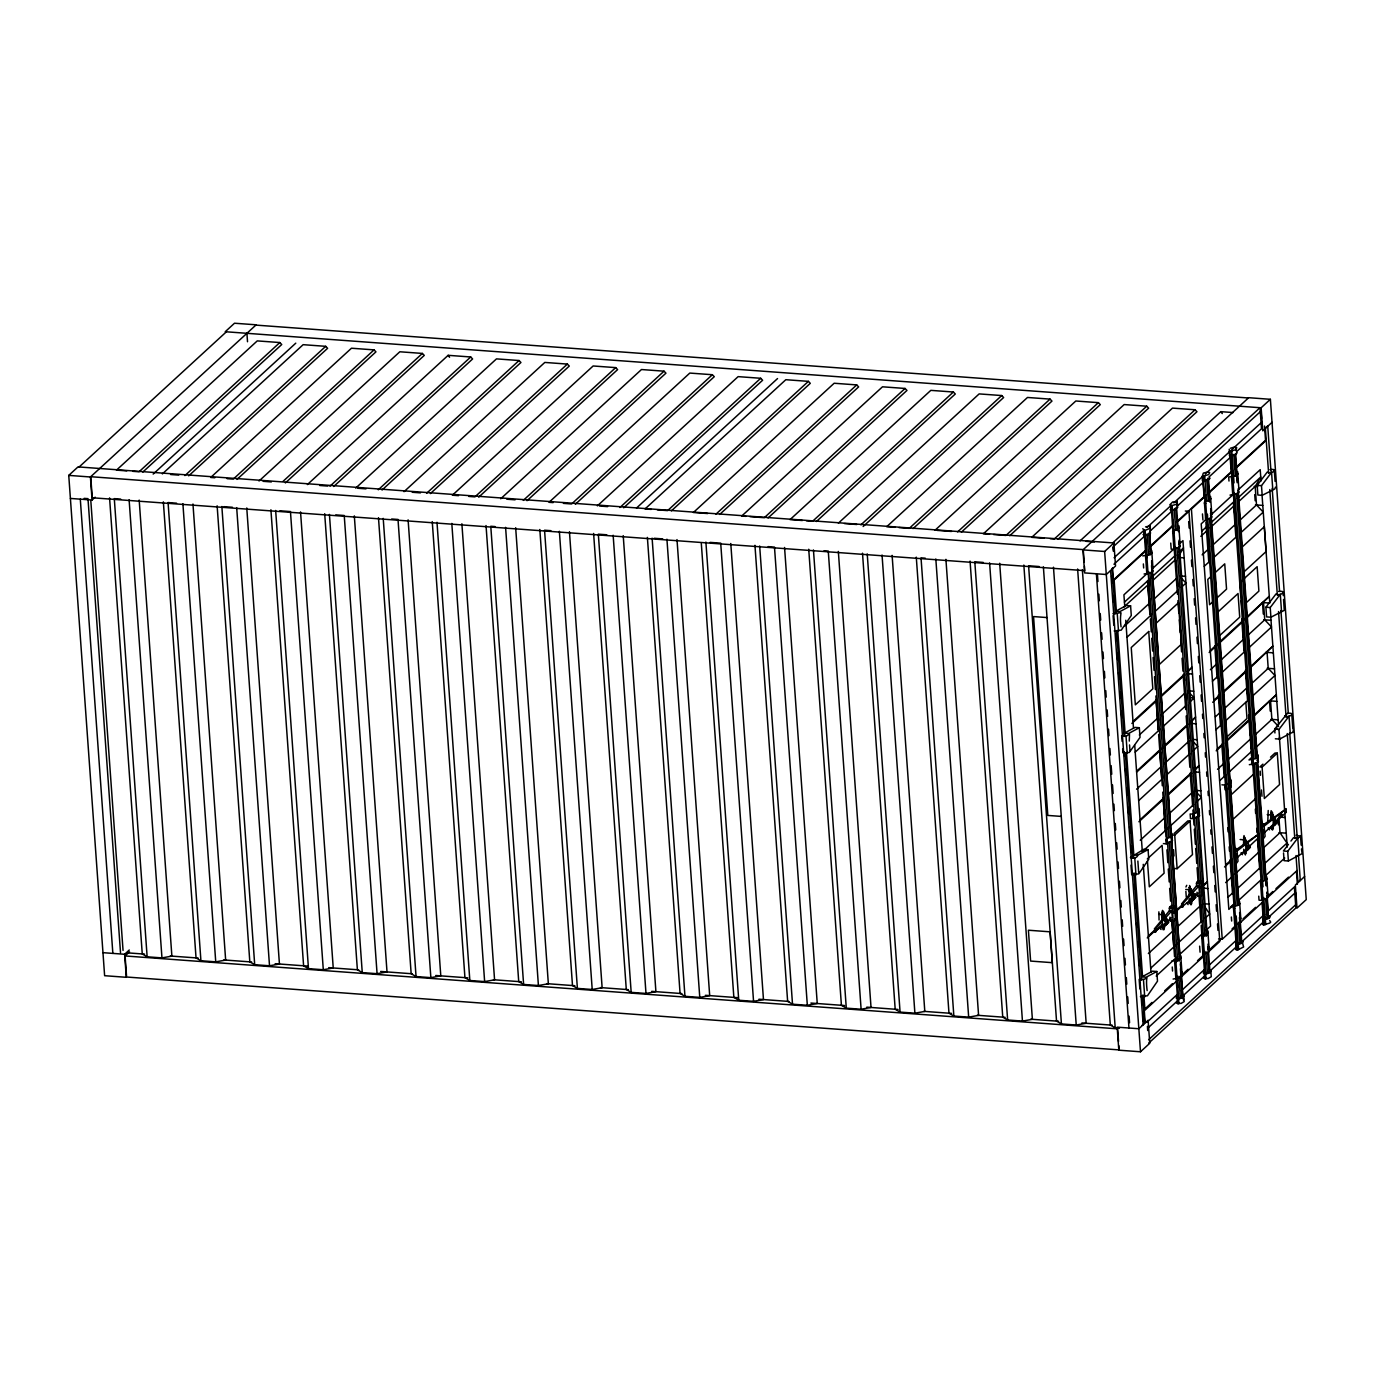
<?xml version="1.0" encoding="UTF-8"?>
<svg xmlns="http://www.w3.org/2000/svg" width="1375" height="1375" viewBox="0 0 1375 1375"><rect width="100%" height="100%" fill="white"/><g stroke="black" fill="none" stroke-linecap="round" stroke-linejoin="round"><path stroke-width="1.5" d="M1142.694 528.773L1144.997 530.441L1150.256 528.206L1150.05 525.972L1145.564 526.883M1237.122 452.564L1236.056 454.558L1229.748 456.311L1229.216 449.264M1145.633 557.597C1147.747 555.294 1145.014 559.367 1146.681 557.683M1146.612 556.72L1146.509 558.061M1146.698 572.292C1148.795 569.989 1146.062 574.062 1147.747 572.378M1151.477 553.506L1151.373 552.148L1151.253 553.489M1151.648 567.737C1153.831 565.572 1150.909 569.284 1152.697 567.823M1151.769 568.15L1152.628 566.861M1172.738 532.727C1174.834 530.423 1172.102 534.497 1173.786 532.812M1174.834 547.508C1174.095 545.016 1175.264 549.381 1173.786 547.422M1177.688 528.172C1179.802 525.869 1177.069 529.942 1178.736 528.258M1177.808 528.567L1178.667 527.295M1178.856 543.262L1179.716 541.991L1179.062 543.297M1159.056 920.012L1158.85 911.848M1166.945 840.417C1166.206 837.925 1167.392 842.308 1165.897 840.331M1164.917 925.598L1163.92 929.741L1162.992 929.638L1161.531 914.53L1162.528 910.387L1163.955 912.312L1164.367 918.002M1162.064 912.914C1164.178 910.611 1161.428 914.684 1163.112 913M1163.147 928.056C1165.261 925.753 1162.511 929.827 1164.195 928.159M1170.864 835.777C1172.927 833.336 1170.263 837.616 1171.913 835.862M1170.984 836.189L1171.637 834.883M1204.483 503.577C1206.597 501.273 1203.847 505.347 1205.531 503.663M1205.531 518.255C1207.645 516.416 1204.964 519.32 1206.408 518.736M1174.37 912.725C1173.631 910.233 1174.8 914.598 1173.322 912.622M1209.45 499.022C1211.633 496.856 1208.694 500.569 1210.498 499.108M1210.997 513.769L1211.478 512.841L1211.375 514.181M1174.989 962.913L1175.642 961.606L1174.783 962.878M1175.711 977.178C1177.825 974.875 1175.075 978.948 1176.759 977.264M1180.162 957.962L1180.592 957.052L1180.489 958.392M1181.228 972.658L1181.658 971.747L1180.678 972.623M1194.05 815.547C1193.311 813.055 1194.48 817.42 1193.002 815.461M1189.031 895.348L1189.633 885.517L1191.334 891.223M1189.152 888.027C1191.266 885.741 1188.533 889.814 1190.2 888.13M1190.234 903.186L1191.283 903.289M1191.334 902.722L1190.355 903.598M1190.836 902.67L1191.111 903.65M1198.278 811.336L1198.931 810.03L1198.072 811.302M1232.619 478.792C1231.88 476.3 1233.066 480.666 1231.57 478.689M1200.409 887.752C1202.523 885.448 1199.791 889.522 1201.458 887.855M1233.684 493.488C1232.739 491.253 1233.839 495.498 1232.636 493.384M1236.658 474.547L1237.517 473.275L1236.864 474.564M1201.75 937.595C1203.864 935.309 1201.131 939.366 1202.798 937.698M1238.136 488.881L1238.686 488.383M1202.798 952.291C1204.912 949.988 1202.18 954.061 1203.847 952.394M1207.697 932.181C1206.202 933.109 1207.903 932.233 1207.766 933.144M1208.367 947.22L1207.886 948.148L1208.745 946.877M1224.747 786.311C1226.861 784.008 1224.128 788.081 1225.795 786.397M1230.023 782.186L1230.694 780.88L1229.817 782.152M1236.641 855.542C1235.902 853.05 1237.088 857.433 1235.592 855.456M1233.512 908.445C1235.575 906.022 1232.911 910.302 1234.561 908.548M1234.561 923.141C1236.675 920.837 1233.925 924.911 1235.609 923.244M1235.42 923.622L1235.541 922.281M1243.43 845.419L1244.014 835.588L1245.716 841.294M1239.013 903.942L1239.442 903.031L1238.462 903.891M1244.581 838.2C1243.842 835.708 1245.028 840.073 1243.533 838.097M1244.633 853.256C1246.695 850.816 1244.031 855.095 1245.681 853.359M1245.131 853.308L1244.856 852.328M1239.631 918.998C1241.831 916.369 1238.72 920.116 1240.559 918.689M1252.883 761.527C1252.144 759.034 1253.33 763.4 1251.852 761.423M1257.352 756.92L1257.781 756.009L1257.472 757.316M1263.745 830.672C1263.006 828.18 1264.175 832.545 1262.697 830.586M1260.6 883.575C1262.714 881.272 1259.964 885.345 1261.648 883.678M1267.767 822.233L1268.214 810.494M1261.648 898.27C1263.763 895.967 1261.03 900.041 1262.697 898.373M1270.517 820.548L1271.102 810.717L1272.528 812.625L1272.941 818.314M1270.638 813.227C1272.7 810.786 1270.036 815.066 1271.686 813.33M1271.497 813.691L1271.411 812.333M1266.066 879.072L1266.53 878.161L1266.427 879.484M1271.72 828.386C1273.834 826.083 1271.084 830.156 1272.769 828.472M1267.045 892.805L1267.664 893.819M1177.859 507.169L1174.577 509.988L1170.125 509.661M1235.695 942.717L1236.245 949.764L1237.878 949.884L1243.602 946.963L1242.347 942.184M1169.438 910.68L1171.809 910.852L1172.273 917.28L1154.759 931.923L1154.536 928.709L1169.438 910.68L1169.541 907.311L1171.414 905.592L1174.491 905.816L1175.47 919.583L1173.631 921.284L1170.555 921.061L1169.902 917.108M1176.02 961.366L1172.342 908.652L1174.491 905.816M1196.525 885.792L1198.914 885.981L1199.361 892.409L1181.847 907.053L1181.623 903.839L1196.525 885.792L1196.628 882.441L1198.519 880.705L1201.578 880.945L1202.575 894.712L1200.719 896.414L1197.642 896.191L1196.989 892.22M1207.989 944.092L1209.983 971.867L1205.72 972.83L1199.43 883.781L1201.578 880.945M1233.616 492.525L1232.67 492.834L1233.719 492.938M1164.127 927.197L1164.023 928.538M1185.938 886.978L1186.728 885.311M1252.814 760.564L1251.886 760.873L1252.934 760.977M1245.406 852.363L1245.492 853.72M1234.286 907.569L1234.372 908.927M1240.491 917.727L1239.562 918.036L1240.611 918.139M1266.53 878.161L1265.602 878.47L1266.65 878.556M1178.839 555.827L1183.462 547.955L1178.805 552.234M1238.102 502.133L1255.186 486.458L1260.737 477.005L1237.448 498.403M1209.553 501.669L1207.869 478.156L1208.092 479.325L1204.964 479.995L1206.494 501.359M1239.614 912.536L1241.763 942.459L1238.205 943.766L1236.503 942.373M1262.095 903.169L1263.161 918.122L1268.42 918.208L1267.028 891.928M1275.502 487.128L1274.797 488.967L1262.181 495.327L1257.867 495.017L1257.18 485.341L1267.252 472.072C1271.325 474.873 1279.523 468.325 1269.95 469.58M1262.181 495.327L1261.494 485.667L1271.566 472.398L1272.786 489.62M1122.653 749.014L1122.928 752.83L1129.253 752.52L1140.03 737.395L1139.325 727.719L1135.011 727.409L1126.177 732.17M1283.545 599.448L1284.267 610.362L1270.913 617.22L1266.598 616.894L1265.911 607.234L1275.983 593.966C1280.056 596.75 1288.272 590.202 1278.698 591.473M1270.913 617.22L1270.225 607.544L1280.297 594.275L1281.534 611.497M1130.989 865.15L1131.677 874.723L1138.723 873.898L1148.761 859.289L1148.073 849.612L1143.759 849.286L1130.439 857.502C1134.513 860.286 1142.711 853.738 1133.138 855.009M1274.934 732.978L1274.642 729.111L1287.43 713.35C1297.003 712.095 1288.805 718.644 1284.714 715.842M1279.661 739.097L1278.956 729.438L1289.028 716.169L1290.266 733.391L1279.661 739.097L1275.347 738.787M1288.427 844.37L1283.391 851.005L1287.705 851.314L1297.777 838.045L1300.888 836.378L1296.161 835.244M1290.936 841.053L1293.462 837.736L1297.777 838.045L1298.997 855.267L1288.392 860.991L1284.078 860.681L1283.528 852.93M1176.587 501.703L1172.652 501.995L1169.781 504.848L1172.102 505.553L1176.141 504.367L1177.344 503.336L1176.587 501.703L1176.828 504.917M1202.317 476.369L1203.314 473.103L1208.092 471.883L1209.691 472.622L1208.625 474.616L1202.317 476.369L1202.661 481.181L1208.969 479.428L1210.017 478.38L1208.986 476.816M1202.661 481.181L1202.987 477.366M1229.748 456.311L1229.388 455.039M1182.019 994.417L1184.013 995.809L1182.638 997.803L1178.581 999.006L1176.278 998.302M1176.622 1003.114L1181.056 1003.441L1184.184 1001.584L1183.652 994.538M1209.106 969.547L1211.1 970.939L1209.725 972.933L1205.686 974.136L1203.366 973.431M1236.245 949.764L1236.452 944.333M1269.675 920.511L1270.706 922.092L1269.641 923.123L1263.333 924.894L1262.628 918.809M1263.333 924.894L1263.556 919.463M1155.825 932.009L1155.602 928.795L1171.809 910.852M1182.912 907.122L1182.689 903.908L1198.914 885.981M1187.673 671.997L1192.022 667.305L1187.347 671.584M1246.42 618.286L1269.297 596.355L1219.591 641.987M1191.248 721.772L1195.58 717.08L1190.922 721.359M1249.995 668.078L1272.855 646.13L1251.112 666.102M1194.72 770.292L1199.052 765.6L1194.394 769.88M1253.467 716.581L1276.344 694.65L1253.037 716.031M1204.5 884.881L1207.388 881.753L1202.73 886.033M1281.775 813.931L1278.888 817.059L1280.005 832.7L1286.983 843.064L1263.677 864.445M1176.278 997.339L1177.327 996.308M1203.383 972.469L1204.431 971.42M1154.759 931.923L1162.322 924.516M1189.427 899.645L1195.477 893.716M1237.62 848.702L1258.984 833.869L1259.208 837.083L1237.07 857.777L1236.778 853.497M1264.175 832.906L1286.312 812.212L1286.072 808.998L1263.023 825.069M129.267 950.005L124.644 954.267L126.294 977.298L104.62 975.7L68.75 475.389L78.014 466.898L1113.888 542.97L1115.537 566.002L1106.291 574.509L1084.617 572.911L1082.967 549.88L1248.706 397.702L1270.38 399.3L1306.25 899.611L1296.986 908.102L1295.336 885.07L1304.6 876.562M79.131 466.984L226.377 331.805M68.75 475.389L90.423 476.987L256.18 324.809L234.506 323.228L225.242 331.719L1261.133 407.791L1270.38 399.3M70.4 498.438L92.073 500.019L95.167 497.2M142.828 472.055L281.737 344.523L279.83 342.547L139.064 471.78L132.911 471.333M153.175 474.083L295.78 343.166M162.37 473.911L303.136 344.678L325.703 346.328L327.611 348.305L188.702 475.836M184.938 475.578L325.703 346.328M237.033 479.394L375.942 351.863L374.052 349.886L233.269 479.119L227.116 478.672M259.033 481.009L399.816 351.777L422.383 353.427L424.273 355.403L285.381 482.934M283.198 481.216L422.383 353.427M307.381 484.567L448.147 355.317L470.714 356.984L472.605 358.961L333.712 486.492M329.948 486.217L470.714 356.984M355.713 488.108L496.478 358.875L519.045 360.525L520.936 362.502L382.044 490.033M378.28 489.775L519.045 360.525M404.044 491.666L544.809 362.433L567.377 364.083L569.284 366.059L430.375 493.591M426.611 493.316L567.377 364.083M478.706 497.131L617.616 369.6L615.708 367.623L474.942 496.873L468.789 496.427M500.706 498.764L641.472 369.531L664.039 371.181L665.947 373.158L527.038 500.689M523.273 500.414L664.039 371.181M575.369 504.23L714.278 376.698L712.37 374.722L571.605 503.972L563.406 503.37M597.369 505.863L738.134 376.63L760.702 378.28L762.609 380.256L623.7 507.788M1118.82 1045.688L1119.13 1049.898L126.603 977.023L125.091 955.952L129.559 951.844M619.936 507.512L760.702 378.28M636.522 508.028L777.545 378.555M671.395 510.864L810.288 383.333L808.397 381.356L667.631 510.606L657.37 509.85M715.962 514.147L856.728 384.914L858.636 386.891L719.727 514.422M768.058 517.962L906.967 390.431L905.059 388.455L764.294 517.705L749.925 516.639M816.389 521.52L955.298 393.989L953.391 392.013L812.625 521.245L806.472 520.798M838.389 523.136L979.155 393.903L1001.722 395.553L1003.63 397.53L863.139 526.522M860.956 524.803L1001.722 395.553M913.052 528.619L1051.961 401.088L1050.053 399.111L909.287 528.344L899.027 527.605M935.052 530.234L1075.817 401.002L1098.402 402.652L1100.292 404.628L961.383 532.159M957.619 531.902L1098.402 402.652M1009.731 535.717L1148.623 408.186L1146.733 406.209L1005.967 535.442L993.644 534.548M1058.062 539.258L1196.955 411.727L1195.064 409.767L1054.298 539L1050.191 538.691M1080.062 540.891L1220.828 411.658L1233.134 412.552M1112.77 542.884L1259.998 407.705L1261.511 428.777L1236.297 451.928M1082.967 549.88L1104.641 551.478L1113.888 542.97M1114.094 557.734L1143.948 530.32M1147.094 527.433L1170.675 505.794M1173.82 502.906L1202.111 476.936M1205.239 474.048L1261.82 422.108M1113.956 564.231L1145.323 535.442M1150.033 531.128L1172.222 510.744M1176.931 506.43L1203.555 481.989M1209.622 476.403L1231.742 456.088M1267.956 425.666L1265.361 428.037L1268.592 473.034M1272.047 422.331L1262.783 430.822L1261.133 407.791M1146.355 549.708L1113.423 579.941L1112.547 567.72M1149.483 546.82L1173.013 525.233M1176.158 522.345L1205.944 494.983M1209.089 492.113L1232.602 470.508M1235.747 467.637L1265.533 440.275L1264.519 426.009M1145.306 551.358L1114.128 579.992L1116.431 612.098M1149.981 547.061L1173.373 525.594M1178.048 521.297L1188.963 511.277L1219.797 941.462L1207.336 952.927M1205.428 496.152L1191.403 509.042L1222.237 939.228L1218.577 938.97M1208.556 493.298L1231.948 471.814M1235.059 468.961L1266.237 440.327M1142.78 555.913L1148.95 554.692A6.359 2.166 -4.1 0 0 1151.7 552.166L1150.514 551.564L1151.7 550.481L1152.989 568.562L1151.82 569.645L1152.989 570.247A6.359 2.166 -4.1 0 1 1150.239 572.773L1144.086 573.994M1205.583 501.016L1204.397 502.098L1205.703 520.18L1209.072 518.753A6.359 2.166 -4.1 0 0 1211.822 516.227L1210.636 515.642L1211.822 514.559L1210.533 496.478L1209.347 497.561L1210.533 498.145A6.359 2.166 -4.1 0 1 1207.783 500.672L1205.583 501.016L1206.872 519.097M1228.992 481.044L1228.7 477.022L1234.87 475.802A6.359 2.166 -4.1 0 0 1237.62 473.275L1236.434 472.691L1237.62 471.608L1238.909 489.689L1237.741 490.772L1238.909 491.356A6.359 2.166 -4.1 0 1 1236.159 493.883L1230.006 495.103M1148.761 572L1123.925 594.808L1124.733 606.1M1151.872 569.147L1175.161 547.766M1179.819 543.486L1182.93 540.633L1210.567 926.131L1205.909 930.411M1205.858 519.578L1201.2 523.858L1228.838 909.373L1235.042 903.667M1210.516 515.298L1233.805 493.917M1238.462 489.637L1260.205 469.683L1261.03 480.975M1173.958 549.312L1177.327 547.886A6.359 2.166 -4.1 0 0 1180.077 545.359L1178.908 544.775L1180.077 543.692L1178.788 525.611L1177.602 526.694L1178.788 527.295A6.359 2.166 -4.1 0 1 1176.037 529.822L1172.669 531.231L1173.958 549.312L1171.173 549.106L1170.744 543.091M1124.441 602.147L1175.694 555.087M1201.716 531.197L1207.938 525.491M1211.048 522.637L1234.337 501.256M1123.547 607.303L1148.4 584.495M1153.058 580.216L1174.8 560.261M1200.822 536.353L1207.044 530.664M1210.155 527.811L1233.444 506.412M1124.87 625.797L1149.723 602.972M1154.381 598.709L1176.123 578.738M1202.145 554.847L1208.367 549.141M1211.478 546.287L1234.767 524.906M1239.425 520.627L1256.509 504.934L1255.186 486.458M1126.967 637.244L1151.803 614.436M1154.914 611.583L1178.203 590.184M1181.314 587.331L1185.972 583.052L1180.575 577.328M1204.242 566.294L1208.9 562.014M1213.558 557.734L1236.847 536.353M1241.505 532.073L1263.247 512.102L1256.509 504.934M1156.237 623.15L1178.392 602.817L1181.366 644.256L1159.211 664.589M1241.677 547.491L1264.33 526.694L1266.117 551.547L1243.464 572.344M1210.859 576.589L1207.783 579.425L1209.588 604.708L1212.681 601.872M1215.483 572.344L1224.73 563.853L1226.552 589.136L1215.758 599.036M1217.58 612.305L1238.033 593.536L1239.717 617.169L1219.281 635.938M1244.891 603.969L1258.898 591.113L1257.145 566.689L1240.027 582.416L1240.903 594.619M1133 721.48L1156.289 700.098M1160.947 695.819L1184.253 674.438M1210.275 650.53L1216.497 644.823M1131.883 723.456L1156.719 700.648M1161.377 696.369L1184.683 674.988M1209.158 652.506L1241.763 622.566M1139.325 734.972L1157.956 717.87M1161.067 715.017L1184.356 693.619M1210.395 669.728L1216.6 664.022M1219.711 661.169L1243 639.788M1247.658 635.508L1264.742 619.816L1263.505 602.611M1135.2 752.125L1160.036 729.317M1163.147 726.464L1186.453 705.083M1189.547 702.23L1194.205 697.95L1188.808 692.209M1212.475 681.175L1217.133 676.895M1221.791 672.616L1245.08 651.234M1249.755 646.955L1271.497 627L1264.742 619.816M1136.575 771.272L1161.411 748.464M1164.522 745.611L1187.811 724.212M1213.85 700.322L1218.508 696.042M1223.166 691.763L1246.455 670.381M1137.005 771.822L1160.294 750.423M1163.405 747.587L1186.694 726.189M1212.716 702.298L1218.938 696.592M1223.595 692.312L1246.884 670.931M1136.592 789.181L1161.428 766.373M1164.539 763.52L1189.392 740.712M1215.414 716.805L1220.072 712.525M1224.73 708.262L1248.036 686.864M1252.694 682.584L1268.214 668.336L1267.08 652.386M1138.672 800.628L1161.961 779.247M1166.619 774.967L1189.925 753.586M1193.036 750.733L1197.694 746.453L1192.297 740.712M1215.947 729.678L1222.169 723.989M1225.263 721.136L1248.569 699.737M1251.662 696.884L1274.969 675.503L1268.214 668.336M1226.552 737.292L1246.987 718.523L1245.836 702.333M1140.047 819.775L1163.336 798.394M1167.994 794.114L1191.3 772.733M1217.322 748.825L1223.544 743.119M1226.637 740.266L1249.944 718.884M1138.912 821.752L1163.766 798.944M1168.423 794.664L1191.73 773.266M1216.205 750.802L1222.409 745.095M1227.067 740.816L1248.809 720.861M1140.253 840.245L1165.089 817.438M1169.747 813.158L1193.053 791.777M1217.528 769.295L1223.733 763.589M1228.391 759.309L1250.133 739.355M1254.791 735.075L1271.875 719.4L1270.552 700.889M1193.586 804.65L1142.333 851.692L1134.719 745.422M1196.68 801.797L1201.355 797.517L1197.298 793.22M1219.608 780.742L1225.83 775.036M1228.923 772.2L1252.23 750.802M1255.323 747.948L1277.066 727.994M1252.058 757.127L1248.981 759.945L1255.152 758.725A6.359 2.166 -4.1 0 0 1257.902 756.198L1256.716 755.614L1257.902 754.531L1258.245 759.292L1257.059 760.375L1258.245 760.959A6.359 2.166 -4.1 0 1 1255.495 763.486L1249.325 764.706M1172.325 838.183L1171.981 833.405L1170.795 834.487L1171.981 835.089A6.359 2.166 -4.1 0 1 1169.231 837.616L1165.845 839.042L1166.189 843.803L1163.405 843.597M1192.95 814.155L1196.319 812.745A6.359 2.166 -4.1 0 0 1199.069 810.219L1197.883 809.617L1199.069 808.534L1199.413 813.295L1198.227 814.378L1199.413 814.98A6.359 2.166 -4.1 0 1 1196.662 817.506L1190.492 818.727L1190.166 813.966L1192.95 814.155L1193.294 818.916M1224.678 785.022L1228.047 783.595A6.359 2.166 -4.1 0 0 1230.814 781.069L1229.628 780.484L1230.814 779.402L1231.141 784.163L1229.972 785.245L1231.141 785.83A6.359 2.166 -4.1 0 1 1228.391 788.356L1225.022 789.783L1224.678 785.022L1221.894 784.816M1174.027 833.577L1187.862 820.875L1190.08 821.03L1192.486 854.58L1177.12 868.691L1174.886 868.519M1147.3 858.945L1162.116 845.35L1164.109 873.194L1149.311 886.806L1147.455 861.094M1172.497 834.986L1174.714 835.141L1190.08 821.03M1166.189 843.803L1169.558 842.377A6.359 2.166 -4.1 0 0 1172.325 839.85M1262.92 764.139L1259.878 766.941L1262.095 767.095L1277.289 753.156L1279.541 784.575L1264.347 798.514L1262.095 767.095M1270.5 757.178L1275.055 753.002L1277.289 753.156M1230.659 795.231L1254.137 773.678M1232.43 819.878L1255.908 798.308M1168.011 921.302L1168.131 922.831L1165.089 924.945L1166.756 923.484L1162.15 916.369L1163.559 913.395L1168.888 922.127L1162.906 926.905L1166.894 924.12M1191.472 891.584L1195.373 897.205L1192.177 900.075L1193.844 898.597L1189.237 891.481L1190.647 888.508L1195.992 897.256L1189.994 902.034L1193.981 899.233M1243.705 849.217L1245.406 854.923L1246.128 847L1243.516 839.988L1245.045 838.578L1250.373 847.309L1244.375 852.105L1248.38 849.303M1272.133 813.708L1274.745 820.6L1276.842 822.388L1273.662 825.258L1275.312 823.797L1270.723 816.681L1272.133 813.708L1277.461 822.439L1271.48 827.234L1275.467 824.433M1189.237 891.481L1190.647 888.508M1243.619 841.552L1245.045 838.578M1235.455 858.241L1235.867 864.136L1238.016 861.231L1236.761 848.633L1234.888 850.369L1235.162 854.305M1162.855 917.847L1164.384 916.455M1271.428 818.177L1272.941 816.767M1148.366 935.945L1156.134 928.812M1176.33 910.267L1182.534 904.578M1225.658 864.995L1231.862 859.289M1147.248 937.922L1155.017 930.789M1164.659 921.68L1166.584 919.806M1176.759 910.817L1182.964 905.128M1191.747 896.809L1193.672 894.936M1224.523 866.972L1230.745 861.266M1243.516 839.988L1246.541 846.416L1248.07 845.006M1270.603 815.117L1273.628 821.528L1275.158 820.136M1162.855 926.2L1166.619 923.536M1189.942 901.33L1193.706 898.666M1244.323 851.4L1249.6 848.014L1247.658 845.47M1271.428 826.53L1275.192 823.866M1163.422 925.891L1164.952 924.481M1190.527 901.003L1192.039 899.611M1244.908 851.073L1246.438 849.681M1271.995 826.203L1273.525 824.794M1162.906 926.905L1164.384 924.808M1189.994 902.034L1191.472 899.938M1244.375 852.105L1245.853 850.008M1248.087 848.736L1246.558 850.145L1248.225 848.667L1246.128 846.88M1271.48 827.234L1272.958 825.12M1262.972 839.266L1265.103 836.361L1263.848 823.762L1261.975 825.481L1262.68 835.33M1148.366 953.562L1173.219 930.737M1177.877 926.458L1201.166 905.077M1225.641 882.612L1231.862 876.906M1234.973 874.053L1258.263 852.672M1262.92 848.392L1280.005 832.7M1150.686 968.206L1201.939 921.147M1205.033 918.294L1209.691 914.014L1205.05 907.105M1227.961 897.256L1234.166 891.55M1237.277 888.697L1260.583 867.298M1233.719 904.148L1230.659 906.967L1236.812 905.747A6.359 2.166 -4.1 0 0 1239.562 903.22L1238.377 902.636L1239.562 901.553L1240.852 919.617L1239.683 920.7L1240.852 921.302A6.359 2.166 -4.1 0 1 1238.102 923.828L1234.733 925.255M1156.203 976.044L1176.398 957.498M1179.509 954.645L1202.798 933.264M1238.153 900.814L1261.442 879.433M1266.1 875.153L1284.731 858.034M1171.827 960.987L1177.98 959.767A6.359 2.166 -4.1 0 0 1180.73 957.241L1179.561 956.639L1180.73 955.556L1182.036 973.638M1261.82 900.367L1265.206 898.958A6.359 2.166 -4.1 0 0 1267.956 896.431L1266.77 895.83L1267.956 894.747L1266.65 876.666L1265.481 877.748L1266.65 878.35A6.359 2.166 -4.1 0 1 1263.9 880.877L1260.531 882.303L1261.82 900.367L1259.036 900.178L1258.744 896.156M1173.116 979.052L1179.269 977.831A6.359 2.166 -4.1 0 0 1182.019 975.305M1152.061 1002.392L1144.223 1009.594L1145.1 1021.814M1164.608 990.877L1172.445 983.675M1180.283 976.473L1188.12 969.272M1197.539 960.644L1203.812 954.886M1210.086 949.128L1221.069 939.039M1232.034 928.967L1235.18 926.08M1243.017 918.878L1255.564 907.362M1266.547 897.291L1272.82 891.533M1275.948 888.645L1288.495 877.13M1177.705 980.117L1144.962 1010.178L1143.88 995.191M1180.816 977.247L1204.208 955.78M1222.237 939.228L1236.28 926.355M1239.391 923.484L1262.783 902.017M1267.458 897.72L1297.089 870.513M1142.092 1025.355L1144.67 1022.983L1142.677 995.122M1300.509 879.897L1297.931 882.269L1296.006 855.542M1146.802 1022.416L1178.444 993.369M1181.314 990.739L1205.067 968.928M1209.536 964.82L1236.4 940.156M1240.903 936.031L1264.588 914.272M1267.561 911.556L1294.356 886.961L1295.869 908.016L1148.623 1043.195M1147.816 1028.105L1177.67 1000.691M1183.961 994.916L1204.397 976.164M1210.67 970.389L1237.397 945.863M1242.106 941.531L1264.106 921.336M1268.833 917.005L1295.542 892.478L1295.955 898.305M1148.641 1039.758L1296.384 904.131M1140.494 1051.772L1149.758 1043.281L1148.108 1020.25L1138.844 1028.741L1117.17 1027.159L1118.82 1050.191L1140.494 1051.772L1104.641 551.478M1277.427 819.002L1282.119 814.877M1229.405 451.498L1235.713 449.745L1236.778 447.752L1234.458 447.03L1230.402 448.233M1263.711 826.478L1286.072 808.998M1236.623 851.348L1258.984 833.869M1262.989 920.081L1269.297 918.311L1270.362 916.317L1268.781 915.578M1235.902 944.952L1242.209 943.198L1243.275 941.205L1240.955 940.483M1175.728 530.441L1174.198 509.077L1176.587 507.495L1178.409 531.609M1205.325 971.231L1204.569 972.434L1205.72 972.83M1178.237 996.102C1175.522 998.095 1181.916 998.267 1182.878 996.755L1180.438 962.552M1130.594 605.842L1119.989 611.548L1115.675 611.239L1126.28 605.516L1130.594 605.842L1131.281 615.502L1121.244 630.128L1114.197 630.953M1139.325 727.719L1128.72 733.442L1124.406 733.116M1137.452 855.319L1148.073 849.612M1156.805 971.489L1146.2 977.212L1141.886 976.886L1152.491 971.18L1156.805 971.489L1157.492 981.166L1147.455 995.775L1140.408 996.6M1232.103 476.266L1230.573 454.902L1235.18 454.455L1237.156 482.728M1263.608 917.486L1264.966 916.987M1112.959 613.731C1126.125 612.975 1118.477 608.197 1121.072 626.863M1122.103 741.348L1121.691 735.608C1130.061 739.458 1129.752 726.155 1129.27 741.091M1290.266 733.391L1292.998 732.239L1292.981 730.898M1298.997 855.267L1302.125 853.6L1301.438 848.959M1139.858 988.952L1139.17 979.378C1151.58 980.478 1144.653 970.527 1147.145 990.602M1273.938 825.842L1275.948 823.848L1273.628 821.528M1246.85 850.712L1248.844 848.719L1246.541 846.416M1192.452 900.642L1194.463 898.648L1189.134 889.917M1165.364 925.513L1167.375 923.519L1162.03 914.788M1143.037 534.531L1145.341 535.253L1149.397 534.05L1150.6 533.019L1149.844 531.386M1203.709 978.244L1208.161 978.553L1211.272 976.714L1210.739 969.667M109.57 497.905L142.261 953.941L147.142 956.811L161.958 957.894L171.875 956.123L139.184 500.087M163.35 501.858L196.041 957.894L200.922 960.747L215.737 961.847L225.655 960.077L192.964 504.023M217.13 505.811L249.82 961.847L254.702 964.7L269.517 965.783L279.434 964.03L246.761 507.977M270.909 509.747L303.6 965.8L308.481 968.653L323.297 969.736L333.231 967.966L300.541 511.93M324.689 513.7L357.38 969.753L362.261 972.606L377.077 973.689L387.011 971.919L354.32 515.883M378.469 517.653L411.159 973.689L416.058 976.559L430.856 977.642L440.791 975.872L408.1 519.836M432.248 521.606L464.939 977.642L469.838 980.495L484.636 981.595L494.57 979.825L461.88 523.772M486.028 525.559L518.719 981.595L523.617 984.448L538.416 985.531L548.35 983.778L515.659 527.725M539.825 529.495L572.498 985.548L577.397 988.402L592.212 989.484L602.13 987.714L569.439 531.678M593.605 533.448L626.295 989.502L631.177 992.355L645.992 993.438L655.909 991.667L623.219 535.631M647.384 537.402L680.075 993.438L684.956 996.308L699.772 997.391L709.689 995.62L676.998 539.584M701.319 543.486L733.855 997.391L738.736 1000.244L753.552 1001.344L763.469 999.573L730.778 543.52M754.944 545.308L787.634 1001.344L792.516 1004.197L807.331 1005.28L817.248 1003.509L784.558 547.473M808.723 549.244L841.414 1005.297L846.295 1008.15L861.111 1009.233L871.028 1007.462L838.337 551.427M862.503 553.197L895.194 1009.25L900.075 1012.103L914.891 1013.186L924.808 1011.416L892.117 555.38M916.283 557.15L948.973 1013.186L953.855 1016.039L968.67 1017.139L978.587 1015.369L945.914 559.333M970.062 561.103L1002.753 1017.139L1007.634 1019.992L1022.45 1021.092L1032.384 1019.322L999.694 563.269M1023.842 565.056L1056.533 1021.092L1061.431 1023.945L1076.23 1025.028L1086.164 1023.258L1053.473 567.222M255.87 325.102L1248.397 397.977M279.83 342.547L257.262 340.897L116.497 470.13L126.758 470.886M808.397 381.356L785.83 379.706L645.064 508.939L651.217 509.403M856.728 384.914L834.161 383.247L693.395 512.497L707.747 513.545M905.059 388.455L882.492 386.805L741.727 516.038L745.834 516.347M953.391 392.013L930.823 390.363L790.058 519.595L802.364 520.506M1050.053 399.111L1027.486 397.461L886.72 526.694L894.936 527.295M1146.733 406.209L1124.166 404.559L983.383 533.792L989.553 534.239M1195.064 409.767L1172.497 408.1L1031.731 537.35L1044.038 538.244M374.052 349.886L351.467 348.219L210.702 477.469L214.809 477.761M615.708 367.623L593.141 365.973L452.375 495.206L458.528 495.67M712.37 374.722L689.803 373.072L549.038 502.305L553.145 502.614M1236.589 473.584L1237.638 473.688M1231.622 478.139L1232.67 478.242M1257.18 485.341L1261.494 485.667M1254.137 486.372L1257.798 486.647M1209.484 498.455L1210.533 498.558M1255.461 504.866L1262.766 505.398M1204.534 503.009L1205.583 503.113M1185.319 511.019L1188.963 511.277M1210.55 513.15L1211.598 513.253M1210.498 513.7L1211.547 513.803M1205.583 517.705L1206.631 517.808M1177.739 527.605L1178.788 527.708M1172.772 532.159L1173.82 532.263M1178.788 542.3L1179.836 542.403M1173.838 546.855L1174.869 546.958M844.542 523.6L856.848 524.494M937.114 530.389L951.466 531.455M1086.216 541.337L1094.414 541.939M170.586 474.512L178.784 475.114M263.141 481.319L271.356 481.92M319.688 485.478L327.886 486.08M357.758 488.262L365.973 488.864M412.242 492.267L420.458 492.869M506.859 499.211L515.075 499.812M599.431 506.017L607.63 506.619M1150.652 552.492L1151.683 552.578M1150.6 553.042L1151.648 553.128M1178.684 557.459L1184.167 557.872M1145.684 557.047L1146.733 557.133M1151.7 567.188L1152.748 567.273M1146.733 571.742L1147.781 571.828M1180.008 575.953L1185.491 576.348M120.656 499.091L114.297 498.627L147.142 956.811M176.55 503.198L168.077 502.562L200.922 960.747M223.987 506.67L232.444 507.289M279.881 510.778L290.452 511.552L323.297 969.736M335.775 514.886L344.231 515.505L377.077 973.689M391.669 518.994L398.011 519.458L430.856 977.642M495 526.573L490.772 526.264L523.617 984.448M550.894 530.681L544.552 530.217L577.397 988.402M606.788 534.789L598.331 534.17L631.177 992.355M654.225 538.278L662.698 538.897M710.119 542.386L720.706 543.159L753.552 1001.344M768.144 546.631L774.486 547.112L807.331 1005.28M824.038 550.739L828.266 551.048L861.111 1009.233M925.255 558.181L921.027 557.872L953.855 1016.039M983.263 562.444L974.806 561.808L1007.634 1019.992M1039.156 566.534L1028.586 565.761L1061.431 1023.945M84.116 498.369L87.983 498.644L120.519 952.72M1265.911 607.234L1270.225 607.544M1263.694 619.747L1271.016 620.28M1046.994 617.564L1033.553 616.567L1047.802 815.427L1061.242 816.406M1266.031 652.317L1273.336 652.85M1267.183 668.25L1274.487 668.8M1187.02 673.613L1192.486 674.008M1188.241 690.834L1193.723 691.23M1276.825 701.353L1269.503 700.82L1270.242 711.098M1190.561 697.675L1194.205 697.95M1270.844 719.314L1278.148 719.847M1274.642 729.111L1278.956 729.438M1190.578 723.405L1196.061 723.8M1193.552 739.475L1197.212 739.75M1256.853 756.319L1257.902 756.422M1256.802 756.869L1257.85 756.972M1252.711 761.905L1252.075 760.495M1194.067 771.908L1199.533 772.303M1229.748 781.189L1230.797 781.292M1229.714 781.756L1230.763 781.842M1224.798 785.744L1225.847 785.847M1195.391 790.402L1200.873 790.797M1286.312 812.212L1285.247 812.127L1285.006 808.913M1270.672 812.677L1271.72 812.763M1267.217 814.636L1270.105 814.859M1279.661 817.111L1285.144 817.523M1193.036 814.894L1194.084 814.997M1261.167 824.055L1264.244 824.278M1271.772 827.836L1272.82 827.922M1262.731 830.019L1263.78 830.122M1278.956 832.631L1286.261 833.164M1258.142 836.997L1259.208 837.083M1243.584 837.547L1244.633 837.65M1240.13 839.506L1243.017 839.73M1170.916 835.227L1171.964 835.312M1165.948 839.781L1166.997 839.867M1233.684 848.409L1236.761 848.633M1244.667 852.706L1245.716 852.792M1243.963 853.016L1241.075 852.809L1242.502 854.717M1235.644 854.906L1236.692 854.992M1265.567 879.02L1266.598 879.123M1260.652 883.025L1261.683 883.111M1196.628 882.441L1199.705 882.664M1196.37 883.541L1199.43 883.781M1200.461 887.202L1201.509 887.288M1204.208 888.198L1207.869 888.473M1189.203 887.477L1190.252 887.58M1185.731 889.453L1188.636 889.659M1261.7 897.72L1262.748 897.806M1197.23 895.623L1200.719 896.414M1238.514 903.341L1239.562 903.444M1203.503 903.702L1208.986 904.114M1191.73 896.93L1191.798 903.186L1191.008 904.87L1189.581 902.945L1186.694 902.739L1188.12 904.647M1181.623 903.839L1182.689 903.908M1233.547 907.895L1234.595 907.998M1169.541 907.311L1172.617 907.534M1169.266 908.428L1172.342 908.652M1173.373 912.072L1174.422 912.175M1162.116 912.347L1163.147 912.45M1158.644 914.323L1161.531 914.53M1234.613 922.591L1235.644 922.694M1170.142 920.511L1173.631 921.284M1163.198 927.506L1164.247 927.609M1162.494 927.816L1159.589 927.609L1161.033 929.517M1206.752 932.491L1207.8 932.594M1154.536 928.709L1155.602 928.795M1201.802 937.045L1202.85 937.148M1207.817 947.186L1208.866 947.289M1207.766 947.736L1208.814 947.839M1202.85 951.741L1203.898 951.844M1179.664 957.361L1180.713 957.464M1174.714 961.916L1175.745 962.019M1174.663 962.483L1175.711 962.569M1180.713 972.056L1181.761 972.159M1175.763 976.611L1176.811 976.714M127.48 952.858L144.598 954.112M170.294 956.003L198.12 958.048M223.798 959.939L251.625 961.984M275.172 963.703L307.278 966.058M328.694 967.639L358.652 969.839M380.652 971.455L412.173 973.775M435.703 975.494L467.827 977.848M493.505 979.739L521.331 981.784M547.027 983.675L574.853 985.72M600.531 987.594L628.358 989.639M651.681 991.358L681.863 993.575M705.409 995.311L738.083 997.7M758.931 999.23L788.889 1001.43M810.906 1003.045L844.542 1005.52M866.8 1007.153L898.064 1009.456M923.742 1011.347L951.569 1013.375M977.264 1015.266L1005.091 1017.311M1030.769 1019.202L1058.595 1021.247M1081.919 1022.948L1112.117 1025.166M102.953 952.669L124.644 954.267M1077.622 568.992L1110.312 1025.045L1115.211 1027.898L1119.439 1028.208M125.091 955.952L1117.617 1028.844L1118.528 1041.477M1232.859 492.456L1233.495 493.866M1209.673 498.077L1210.309 499.486M1210.43 498.145L1209.553 499.417M1205.463 502.7L1205.359 504.041M1206.511 517.395L1234.114 907.208M1173.717 531.85L1173.597 533.191M1147.678 571.416L1147.558 572.756M1225.727 785.434L1225.623 786.775M1272.7 827.509L1272.597 828.85M1269.589 829.847L1268.163 827.922L1271.067 828.145L1272.494 830.053L1273.284 828.386L1273.216 822.112M1261.58 882.716L1261.477 884.039M1201.389 886.892L1201.286 888.233M1190.131 887.167L1190.028 888.508M1261.872 897.342L1262.525 898.734M1262.628 897.411L1261.769 898.683M1163.044 912.038L1162.923 913.378M1202.73 936.736L1202.627 938.077M1203.778 951.431L1203.675 952.772M1176.691 976.302L1176.587 977.642M1181.572 995.758L1182.878 996.755M1167.409 920.7L1166.172 920.288L1163.559 913.395M1202.3 479.927L1203.211 480.58M1262.972 923.622L1263.9 924.275M1235.884 948.492L1236.795 949.145M1271.875 719.4L1278.63 726.567M1220.828 411.658L1222.272 413.6M448.147 355.317L449.573 357.259M1245.148 840.159L1245.853 841.638M1274.264 469.906L1275.089 481.387M1283.013 591.783L1283.287 595.616M1291.881 715.584L1292.844 728.991M1300.475 835.553L1301.162 845.127M1267.733 426.284L1270.964 471.281M1272.184 488.417L1279.558 591.267M1280.933 610.552L1288.306 713.402M1289.698 732.686L1297.227 837.667M1298.447 854.803L1300.286 880.516M1269.778 489.552L1277.341 595.169M1278.527 611.548L1286.106 717.286M1287.258 733.545L1294.786 838.406M1296.488 871.973L1297.364 884.194M1261.562 418.413L1261.03 411.056L1113.303 546.683L1113.561 550.361M1287.705 851.314L1288.392 860.991M1262.044 495.137L1269.778 603.058L1262.473 602.525L1263.281 614.006M1270.741 616.464L1278.509 724.883M1279.386 737.103L1284.663 810.803M1284.783 812.488L1287.258 847.103M1254.722 494.587L1255.169 500.758M1278.114 820.892L1278.406 824.811M1260.188 771.117L1260.48 775.311M1261.528 789.972L1261.975 796.262M1235.73 447.133L1235.97 450.33M1235.609 453.819L1237.603 481.594M1238.222 490.153L1266.564 885.517M1237.93 492.92L1256.939 757.934M1257.231 762.197L1266.048 885.792M1266.891 896.844L1268.42 918.208M1233.822 454.953L1235.352 476.317M1236.572 493.419L1255.564 758.433M1255.873 762.695L1264.295 880.241M1265.688 899.473L1267.062 918.706M1231.794 451.017L1234.045 482.9M1234.819 493.591L1253.811 758.587M1254.12 762.867L1263.006 886.823M1263.763 897.514L1265.292 918.878M1265.395 919.6L1265.739 924.413M1231.037 451.619L1231.381 456.431M1232.67 476.145L1233.977 494.227M1252.952 759.069L1253.295 763.83M1261.717 881.22L1263.006 899.284M1264.622 920.202L1264.966 925.014M1241.35 600.72L1241.78 606.839M1233.323 493.367L1252.316 758.364M1252.78 764.792L1261.202 882.32M1262.439 899.422L1263.814 918.655M1234.492 511.431L1235.42 524.253M1235.867 530.664L1236.177 534.944M1242.759 626.845L1243.688 639.667M1244.152 646.078L1244.461 650.341M1245.991 671.722L1246.438 678.133M1246.902 684.544L1247.83 697.366M1249.669 723.009L1250.58 735.831M1251.044 742.242L1251.508 748.653M1257.936 838.423L1258.847 851.245M1259.311 857.656L1259.93 866.198M1230.075 456.5L1231.295 473.602M1231.502 477.228L1232.791 495.309M1233.444 503.525L1235.747 535.58M1241.711 618.922L1244.014 650.977M1245.389 670.209L1247.538 700.133M1248.603 715.103L1251.525 755.7M1251.783 760.152L1252.109 764.913M1255.358 809.136L1255.65 813.416M1256.733 828.369L1257.042 832.648M1257.489 839.059L1259.638 868.966M1208.522 478.689L1210.206 502.202M1210.67 508.613L1239.013 903.977M1210.688 515.659L1238.566 904.613M1239.494 917.434L1241.333 943.095M1206.717 479.823L1208.264 501.188M1209.484 518.289L1237.208 905.111M1238.428 922.212L1239.975 943.594M1204.706 475.905L1205.05 480.7M1238.291 944.47L1238.634 949.283M1207.422 514.181L1235.455 905.283M1236.211 915.973L1238.205 943.766M1203.933 476.489L1204.277 481.302M1237.534 945.072L1237.878 949.884M1225.864 783.939L1226.208 788.7M1234.613 906.091L1235.919 924.172M1205.016 501.136L1202.833 479.239L1204.053 496.341M1235.334 924.292L1236.727 943.542M1205.892 521.984L1208.797 562.581M1214.778 645.941L1217.081 677.995M1218.302 695.097L1220.45 725.02M1221.825 744.253L1224.128 776.308M1227.789 827.595L1228.098 831.875M1229.181 846.828L1229.491 851.108M1230.092 859.65L1232.55 893.853M1233.444 907.173L1236.073 943.009M1202.472 513.941L1202.919 519.973M1231.364 917.005L1231.656 921.027M1188.67 521.623L1189.134 528.034M1190.045 540.873L1190.509 547.302M1191.438 560.141L1191.884 566.569M1192.812 579.408L1193.277 585.819M1194.188 598.658L1194.652 605.086M1195.58 617.925L1196.027 624.353M1196.955 637.192L1197.419 643.603M1198.33 656.442L1198.794 662.87M1199.722 675.709L1200.169 682.138M1201.097 694.977L1201.561 701.387M1202.472 714.244L1202.781 718.523M1203.864 733.494L1204.156 737.773M1205.239 752.761L1205.548 757.041M1206.614 772.028L1206.923 776.308M1208.006 791.278L1208.298 795.558M1209.381 810.545L1209.691 814.825M1210.756 829.812L1211.066 834.092M1211.994 846.931L1212.441 853.359M1213.369 866.198L1213.833 872.609M1214.744 885.448L1215.208 891.877M1216.136 904.716L1216.583 911.144M1217.511 923.983L1217.975 930.394M1177.155 501.084L1177.498 505.897M1179.028 540.169L1207.216 934.931M1175.814 508.716L1177.361 530.08M1178.581 547.181L1206.459 936.152M1207.68 953.236L1209.072 972.469M1194.119 767.852L1194.411 772.131M1195.494 787.084L1195.803 791.364M1176.948 547.542L1195.958 812.556M1196.25 816.819L1204.844 936.513M1205.909 951.466L1207.439 972.847M1172.102 505.553L1194.239 812.539M1194.119 813.072L1199.292 883.059M1205.686 974.136L1206.03 978.948M1172.995 520.283L1173.459 526.694M1175.917 560.897L1176.364 567.308M1177.292 580.13L1177.756 586.541M1184.03 674.163L1184.494 680.573M1185.405 693.395L1185.869 699.806M1188.172 731.861L1188.619 738.289M1191.077 772.475L1191.386 776.755M1192.297 789.577L1192.761 795.987M1200.581 904.973L1201.028 911.384M1204.706 962.689L1205.17 969.1M1171.362 505.588L1171.706 510.4M1204.964 974.17L1205.308 978.983M1171.328 508.681L1172.858 530.045M1174.078 547.147L1177.447 594.172M1177.911 600.583L1178.822 613.405M1179.286 619.816L1180.214 632.637M1180.661 639.048L1181.589 651.87M1182.053 658.281L1182.964 671.103M1183.119 674.764L1185.731 709.569M1186.178 715.98L1189.856 767.267M1190.166 773.077L1192.623 805.75M1192.916 810.012L1193.998 824.983M1194.308 829.245L1195.373 844.216M1195.683 848.495L1196.748 863.448M1197.058 867.728L1198.141 882.681M1198.897 894.902L1200.891 921.147M1201.2 925.427L1201.802 933.969M1203.194 953.202L1204.569 972.434M1170.812 505.467L1171.156 510.28M1204.397 974.05L1204.758 978.845M1199.636 946.155L1200.066 952.17M1189.306 899.147L1189.581 902.945M1185.869 891.344L1186.281 897.033M1174.714 835.141L1177.12 868.691M1173.545 849.664L1173.992 855.955M1150.05 525.972L1150.394 530.784M1183.205 996.755L1183.428 999.969M1151.167 554.348L1149.638 532.984L1148.727 533.586L1150.256 554.95M1151.631 560.759L1180.128 958.272M1149.483 532.366L1151.012 553.747M1151.631 562.289L1179.973 957.67M1180.438 964.081L1182.723 996.136M1151.528 565.641L1151.82 569.645M1170.795 834.487L1171.019 837.667M1180.42 968.688L1180.713 972.709M1151.494 572.052L1170.486 837.066M1170.795 841.345L1179.372 961.022M1180.438 975.975L1181.967 997.356M1147.111 533.947L1148.641 555.328M1149.861 572.413L1168.853 837.427M1169.162 841.706L1174.216 912.227M1174.68 918.638L1177.739 961.383M1178.822 976.336L1180.352 997.717M1145.392 533.93L1146.922 555.311M1148.142 572.413L1167.134 837.409M1167.444 841.689L1172.05 905.798M1177.103 976.336L1178.633 997.7M1144.997 530.441L1145.341 535.253M1145.444 538.759L1146.062 547.302M1146.75 555.036L1148.039 573.117M1148.503 581.487L1148.812 585.767M1149.741 598.589L1150.188 605M1158.008 714.003L1158.472 720.414M1160.758 752.469L1161.222 758.88M1162.15 771.702L1162.597 778.113M1164.9 810.167L1165.364 816.578M1167.031 837.959L1167.375 842.72M1173.167 925.581L1173.631 931.992M1175.78 960.094L1177.086 978.175M1177.155 981.148L1177.619 987.559M1178.581 999.006L1178.942 1003.819M1144.275 530.458L1144.619 535.27M1177.859 999.041L1178.203 1003.853M1144.223 533.552L1145.77 554.916M1147.609 580.577L1150.05 614.763M1150.359 619.042L1151.27 631.864M1151.734 638.275L1152.662 651.097M1153.109 657.508L1154.038 670.33M1154.502 676.741L1155.412 689.562M1155.877 695.973L1158.317 730.177M1158.627 734.439L1162.305 785.744M1162.769 792.155L1165.983 837.031M1166.911 849.853L1167.822 862.675M1168.286 869.086L1169.197 881.908M1169.661 888.319L1170.572 901.141M1171.964 920.373L1174.559 956.708M1176.244 980.22L1177.481 997.322M1143.725 530.337L1144.069 535.15M1145.564 556.119L1146.87 574.2M1147.609 582.089L1149.895 614.161M1156.031 699.634L1158.18 729.558M1159.709 750.939L1161.703 778.714M1163.078 797.947L1165.364 830.002M1171.809 919.772L1173.648 945.416M1174.611 961.177L1175.9 979.258M1177.309 998.92L1177.653 1003.733M1143.364 563.939L1143.656 567.961M1172.256 967.003L1172.548 971.025M1125.747 620.263L1133.481 728.2M1143.244 864.342L1150.978 972.245M1129.545 744.923L1129.958 750.664M1137.864 861.059L1138.689 872.558M1113.062 547.095L1113.372 551.306M1147.42 1026.352L1147.713 1030.562M1117.273 614.041L1118.511 631.262M1126.005 735.934L1127.242 753.156M1134.753 857.811L1135.973 875.033M1143.484 979.705L1144.722 996.927M1117.806 631.366L1125.162 734.095M1126.555 753.345L1133.911 856.092M1135.148 873.211L1142.505 975.941M1112.117 568.734L1115.331 613.731M1116.569 630.867L1124.097 735.866M1125.317 753.002L1132.845 858M1133.928 872.988L1141.594 980.117M1111.636 576.262L1112.1 582.691M1113.028 595.547L1113.475 601.958M1115.778 634.081L1116.242 640.492M1117.17 653.348L1117.634 659.777M1118.545 672.616L1119.009 679.044M1119.938 691.883L1120.384 698.311M1121.312 711.15L1121.777 717.578M1124.234 751.833L1124.527 756.113M1125.455 768.969L1125.919 775.38M1126.83 788.236L1127.294 794.664M1128.222 807.503L1128.669 813.931M1129.597 826.77L1130.061 833.198M1130.972 846.038L1131.436 852.466M1133.739 884.572L1134.048 888.869M1135.131 903.856L1135.423 908.136M1136.506 923.123L1136.816 927.403M1137.881 942.391L1138.191 946.67M1139.119 959.509L1139.566 965.938M1141.869 998.061L1142.333 1004.472M1143.261 1017.328L1143.57 1021.608M1110.605 570.556L1143.158 1024.787M1113.097 615.639L1113.784 625.212M1097.473 574.922L1097.938 581.505M1098.848 594.206L1099.312 600.772M1100.223 613.491L1100.705 620.039M1101.616 632.775L1102.08 639.306M1102.991 652.059L1103.472 658.591M1104.383 671.327L1104.847 677.858M1105.758 690.611L1106.222 697.125M1107.15 709.895L1107.614 716.392M1108.525 729.18L1108.989 735.659M1109.9 748.464L1110.364 754.927M1111.138 765.617L1111.756 774.194M1112.513 784.902L1113.131 793.461M1113.905 804.169L1114.369 810.614M1115.28 823.436L1115.744 829.881M1116.655 842.72L1117.119 849.166M1118.047 861.987L1118.511 868.45M1119.422 881.255L1119.886 887.734M1120.814 900.522L1121.278 907.019M1122.189 919.789L1122.653 926.303M1123.564 939.056L1124.045 945.587M1124.956 958.323L1125.42 964.872M1126.331 977.591L1126.795 984.156M1127.706 996.875L1128.188 1003.441M1129.098 1016.142L1129.562 1022.725M1096.391 573.787L1128.961 1028.019M1084.17 562.237L1083.259 549.605L90.733 476.713L92.245 497.767L1084.772 570.659L1084.48 566.448M1082.366 569.714L1115.211 1027.898M1043.384 566.844L1076.23 1025.028M989.605 562.908L1022.45 1021.092M935.825 558.955L968.67 1017.139M882.045 555.002L914.891 1013.186M867.23 553.919L900.075 1012.103M813.45 549.966L846.295 1008.15M759.67 546.013L792.516 1004.197M705.891 542.059L738.736 1000.244M666.927 539.206L699.772 997.391M652.111 538.123L684.956 996.308M613.147 535.253L645.992 993.438M559.367 531.3L592.212 989.484M505.588 527.364L538.416 985.531M451.808 523.411L484.636 981.595M436.992 522.311L469.838 980.495M383.213 518.375L416.058 976.559M329.433 514.422L362.261 972.606M275.653 510.469L308.481 968.653M246.916 333.317L247.517 341.739M236.672 507.616L269.517 965.783M221.856 506.516L254.702 964.7M182.892 503.663L215.737 961.847M129.113 499.709L161.958 957.894M90.423 476.987L92.073 500.019M90.819 500.792L123.045 950.4M80.3 499.159L112.853 953.391M1148.727 631.486L1131.23 647.539L1135.337 704.842L1152.834 688.789L1148.727 631.486M1202.884 935.223L1201.698 936.306L1202.987 954.387L1206.373 952.961A6.359 2.166 -4.1 0 0 1209.123 950.434L1207.938 949.85L1209.123 948.767L1207.817 930.686L1206.648 931.769L1207.817 932.353A6.359 2.166 -4.1 0 1 1205.067 934.88L1202.884 935.223M1050.105 931.82L1028.397 930.222L1030.614 961.073L1052.305 962.672L1050.105 931.82"/></g></svg>
